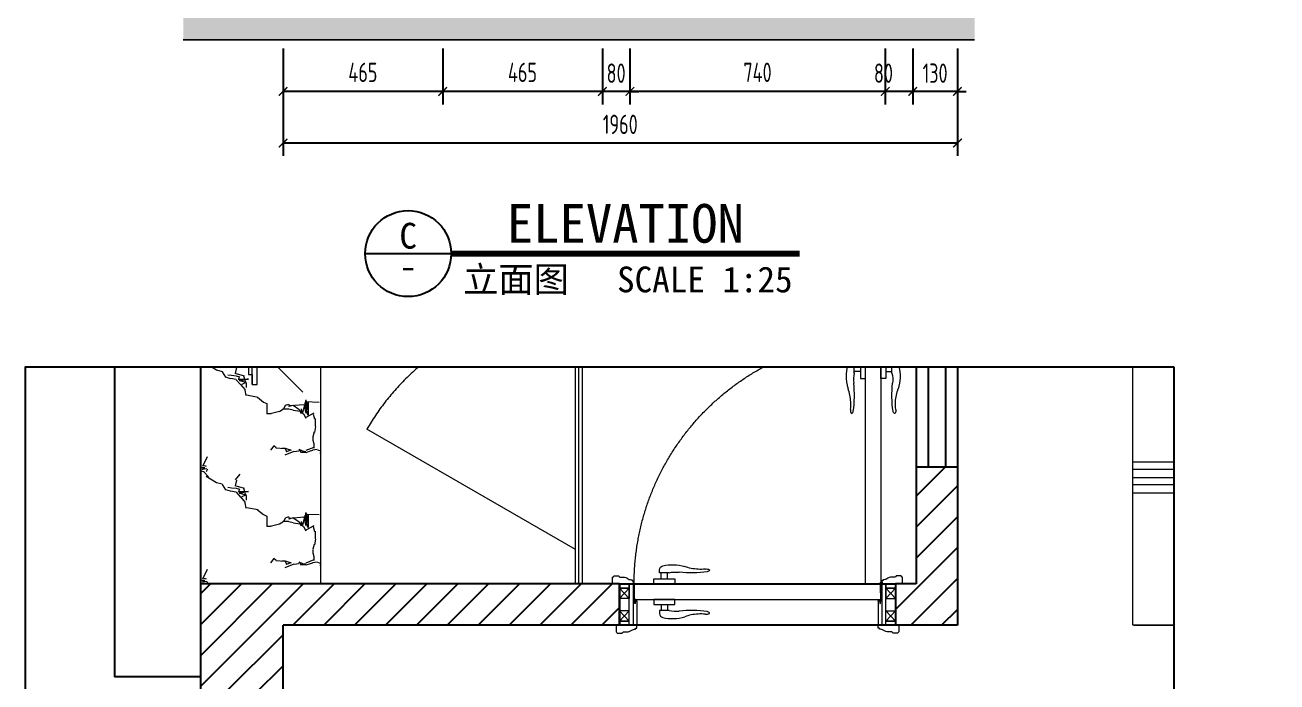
# Model space of a CAD drawing. Header units: millimetres. Extents: x 3162 to 221128, y -144913 to 11496.
# Drawn here: x 170899 to 174537, y -45411 to -43501 of the extents above; entities that cross this region are included whole.
import ezdxf
from ezdxf.enums import TextEntityAlignment as Align
from ezdxf.xclip import XClip

# ---------------------------------------------------------------- set-up
doc = ezdxf.new("R2010")
doc.units = ezdxf.units.MM
doc.header["$LTSCALE"] = 10
doc.header["$XCLIPFRAME"] = 2
for name, pattern in [('ACAD_ISO03W100', [30, 12, -18]), ('DASH', [8.89, 6.35, -2.54]), ('DOTE', [61.468, 50.8, -5.08, 0.508, -5.08]), ('HIDDEN', [9.525, 6.35, -3.175])]:
    doc.linetypes.add(name, pattern=pattern)
doc.layers.get('Defpoints').update_dxf_attribs({"color": 250})
for name, color, linetype, lineweight in [('FC-Doorsill【门槛线】', 8, 'Continuous', 0), ('FC-Hatch【平面填充】', 250, 'Continuous', 0), ('FF-Door【门】', 51, 'Continuous', 0), ('FF-FIXT【洁具】', 31, 'Continuous', 0), ('FF-MT【门套】', 20, 'Continuous', 0), ('FF-【活动成品家具】', 51, 'Continuous', 0), ('Hidden【虚线】', 136, 'DASH', 0), ('RC-dimensions', 44, 'Continuous', 0), ('Wall【立面墙】', 252, 'Continuous', 0)]:
    doc.layers.add(name, color=color, linetype=linetype, lineweight=lineweight)
doc.layers.add('WALL_NEW【新建墙体】', color=4, linetype='Continuous')
doc.layers.add('WALL【墙体】', color=7, linetype='Continuous')
doc.styles.add('尺寸标注', font='ARCHS.SHX', dxfattribs={"width": 0.8})
doc.styles.add('线上图名', font='simhei.ttf')
doc.styles.add('线下图名', font='simhei.ttf')
doc.dimstyles.new('海龙1：25', dxfattribs={"dimscale": 25, "dimtxt": 2.25, "dimasz": 1, "dimexe": 1.5, "dimexo": 1, "dimgap": 1, "dimtad": 1, "dimdec": 0, "dimrnd": 5, "dimdsep": 46, "dimtxsty": '尺寸标注', "dimblk": 'ARCHTICK', "dimblk1": 'ARCHTICK', "dimblk2": 'ARCHTICK', "dimcen": 1, "dimclrd": 44, "dimclre": 44, "dimclrt": 2, "dimadec": 0, "dimazin": 0, "dimtfac": 1, "dimtdec": 0, "dimtix": 1, "dimtmove": 2, "dimatfit": 3, "dimldrblk": 'hl_arrow2', "dimfxl": 5, "dimfxlon": 1, "dimarcsym": 0})

# ---------------------------------------------------------------- blocks, each defined once
blk = doc.blocks.new('*U173')
at = {"color": 2, "linetype": 'Continuous'}
blk.add_line((-27.26, 0), (-17.26, 0), dxfattribs=at)
blk.add_lwpolyline([(-17.26, 0, 0.7, 0.7, 0), (23.26, 0, 0.75, 0.75, 0)], format="xyseb", dxfattribs=at)
at = {"color": 150, "linetype": 'Continuous'}
blk.add_circle((-22.26, 0), 5, dxfattribs=at)
at = {"color": 2, "style": '线上图名', "flags": 8}
blk.add_attdef('EXISTING_PLAN', text='', height=4.5, dxfattribs=at).set_placement((3, 1.27), align=Align.CENTER)
at = {"color": 2, "style": '线下图名', "flags": 8}
blk.add_attdef('编号', text='', height=3, dxfattribs=at).set_placement((-22.26, 2.08), align=Align.MIDDLE)
blk.add_attdef('图号', text='', height=3, dxfattribs=at).set_placement((-22.26, -3.86), align=Align.BOTTOM_CENTER)
blk.add_attdef('图名1', text='', height=3, dxfattribs=at).set_placement((-15.86, -1.5), align=Align.TOP_LEFT)
blk.add_attdef('比例1', text='', height=3, dxfattribs=at).set_placement((22.44, -1.5), align=Align.TOP_RIGHT)
blk = doc.blocks.new('_ArchTick')
at = {"color": 2, "linetype": 'ByBlock', "const_width": 0.15}
blk.add_lwpolyline([(-0.5, -0.5), (0.5, 0.5)], dxfattribs=at)
blk = doc.blocks.new('*D514')
at = {"layer": 'Defpoints', "color": 0, "transparency": 16777216}
for p in [(173478.6, -43544.4), (173608.6, -43544.4), (173478.6, -43694.4)]:
    blk.add_point(p, dxfattribs=at)
at = {"layer": 'RC-dimensions', "color": 44, "lineweight": -2, "transparency": 16777216}
for p, q in [((173478.6, -43569.4), (173478.6, -43731.9)), ((173608.6, -43569.4), (173608.6, -43731.9)), ((173478.6, -43694.4), (173453.6, -43694.4)), ((173608.6, -43694.4), (173478.6, -43694.4)), ((173608.6, -43694.4), (173633.6, -43694.4))]:
    blk.add_line(p, q, dxfattribs=at)
at = {"layer": 'RC-dimensions', "color": 44, "lineweight": -2, "transparency": 16777216, "xscale": 25, "yscale": 25, "zscale": 25}
blk.add_blockref('_ArchTick', (173478.6, -43694.4), dxfattribs=at)
at = {"layer": 'RC-dimensions', "color": 44, "lineweight": -2, "transparency": 16777216, "xscale": 25, "yscale": 25, "zscale": 25, "rotation": 180}
blk.add_blockref('_ArchTick', (173608.6, -43694.4), dxfattribs=at)
at = {"layer": 'RC-dimensions', "color": 2, "transparency": 16777216, "insert": (173543.6, -43641.3), "char_height": 56.25, "attachment_point": 5, "style": '尺寸标注'}
blk.add_mtext('130', dxfattribs=at)
blk = doc.blocks.new('hl_arrow2')
at = {"color": 2}
blk.add_line((-0.22, 0), (-1, 0), dxfattribs=at)
blk.add_lwpolyline([(-0.22, 0), (-0.86, -0.69), (-0.65, -0.86), (0, 0), (-0.65, 0.86), (-0.86, 0.69)], close=True, dxfattribs=at)
for points in [[(-0.86, 0.69), (-0.65, 0.86), (-0.22, 0), (0, 0)], [(-0.86, -0.69), (-0.65, -0.86), (-0.22, 0), (0, 0)]]:
    blk.add_solid(points, dxfattribs=at)
blk = doc.blocks.new('*D515')
at = {"layer": 'Defpoints', "color": 0, "transparency": 16777216}
for p in [(171648.6, -43544.4), (173608.6, -43544.4), (171648.6, -43844.4)]:
    blk.add_point(p, dxfattribs=at)
at = {"layer": 'RC-dimensions', "color": 44, "lineweight": -2, "transparency": 16777216}
for p, q in [((171648.6, -43719.4), (171648.6, -43881.9)), ((173608.6, -43719.4), (173608.6, -43881.9)), ((173608.6, -43844.4), (171648.6, -43844.4))]:
    blk.add_line(p, q, dxfattribs=at)
at = {"layer": 'RC-dimensions', "color": 44, "lineweight": -2, "transparency": 16777216, "xscale": 25, "yscale": 25, "zscale": 25, "rotation": 180}
blk.add_blockref('_ArchTick', (171648.6, -43844.4), dxfattribs=at)
at = {"layer": 'RC-dimensions', "color": 44, "lineweight": -2, "transparency": 16777216, "xscale": 25, "yscale": 25, "zscale": 25}
blk.add_blockref('_ArchTick', (173608.6, -43844.4), dxfattribs=at)
at = {"layer": 'RC-dimensions', "color": 2, "transparency": 16777216, "insert": (172628.6, -43790.1), "char_height": 56.25, "attachment_point": 5, "style": '尺寸标注'}
blk.add_mtext('1960', dxfattribs=at)
blk = doc.blocks.new('1500平10100181')
at = {"ltscale": 300}
for p, q in [((-1270.6, 991.6), (-770.6, 991.6)), ((-1270.6, 491.6), (-1270.6, 991.6)), ((-770.6, 991.6), (-770.6, 491.6)), ((-749, 1000), (603.1, 1000)), ((-749, 1000), (-749, 374.1)), ((603.1, 1000), (603.1, 320.9)), ((603.1, 1000), (603.1, 345.9)), ((-770.6, 491.6), (-1270.6, 491.6)), ((-1270.6, 491.6), (-770.6, 491.6)), ((-749, 374.1), (-775.9, 311.5)), ((-775.9, 311.5), (-740.1, 257.9)), ((-749, 271.3), (-749, -1000)), ((638.5, 243.1), (606, 239.9)), ((606, 239.9), (606, -999.7)), ((-749, -1000), (603.1, -1000)), ((603.1, -1000), (-749, -1000))]:
    blk.add_line(p, q, dxfattribs=at)
at = {"color": 8}
for p, q in [((-770.6, 491.6), (-770.6, 991.6)), ((-1020.6, 966.9), (-1020.6, 516.3)), ((-749, 958.2), (603.1, 958.2)), ((-570, 910.6), (-278, 946.4)), ((-278, 946.4), (-137.7, 883.8)), ((77.1, 928.5), (369.1, 964.2)), ((369.1, 964.2), (517.3, 901.6)), ((-686.4, 883.8), (-686.4, 919.5)), ((-686.4, 919.5), (-614.8, 874.8)), ((-686.4, 919.5), (-570, 910.6)), ((-137.7, 883.8), (-75, 910.6)), ((-75, 910.6), (-119.8, 740.7)), ((-39.2, 937.4), (32.4, 892.7)), ((-39.2, 937.4), (77.1, 928.5)), ((-39.2, 901.6), (-39.2, 937.4)), ((517.3, 901.6), (580, 928.5)), ((580, 928.5), (535.2, 758.6)), ((-668.5, 669.2), (-686.4, 883.8)), ((-21.3, 687.1), (-39.2, 901.6)), ((-1254.7, 741.6), (-786.5, 741.6)), ((-119.8, 740.7), (-92.9, 544)), ((535.2, 758.6), (562.1, 561.9)), ((-704.3, 535), (-668.5, 669.2)), ((-57.5, 551.6), (-21.3, 687.1)), ((-605.8, 587.2), (-703.4, 538.5)), ((16.7, 588.7), (-72.8, 544)), ((-155.6, 552.9), (-516.3, 544)), ((-92.9, 544), (-155.6, 552.9)), ((14.5, 561.9), (-93.5, 548.4)), ((130.8, 561.9), (14.5, 561.9)), ((560.7, 572.1), (130.8, 561.9)), ((486.3, 572.7), (485.7, 570.5)), ((562.1, 561.9), (486.3, 572.7)), ((-632.7, 544), (-704.3, 535)), ((-516.3, 544), (-632.7, 544)), ((-749, 383), (606.9, 508.2)), ((606.9, 508.2), (-48.2, 365.2)), ((-740.1, 257.9), (172.2, 347.3)), ((378.1, 329.4), (615.8, 320.5)), ((603.1, 345.9), (603.1, 320.9)), ((603.1, 320.9), (616.4, 320.9)), ((616.4, 320.9), (638.5, 243.1)), ((633.7, 248.9), (-740.1, 168.4)), ((229.7, -1000), (229.7, 227.8)), ((250.5, -1000), (250.5, 228.9)), ((274.6, -1000), (274.6, 230.2)), ((295.4, -1000), (295.4, 231.3)), ((319.4, -1000), (319.4, 232.6)), ((-740.1, 168.4), (-360.8, 213.2)), ((-320.9, -1000), (-320.9, 186.7)), ((-300.1, -1000), (-300.1, 187.8)), ((-276, -1000), (-276, 189)), ((-255.2, -1000), (-255.2, 190.1)), ((-231.2, -1000), (-231.2, 191.4)), ((-749, -526.3), (603.1, -526.3)), ((-749, -547.1), (603.1, -547.1)), ((-749, -571.3), (603.1, -571.3)), ((-749, -592.1), (603.1, -592.1)), ((-749, -616), (603.1, -616))]:
    blk.add_line(p, q, dxfattribs=at)
for radius in [175, 72.2]:
    blk.add_circle((-1020.6, 741.6), radius, dxfattribs=at)
blk = doc.blocks.new('花洒平面')
at = {"color": 8}
for p, q in [((0, 207.8), (0, 345.7)), ((-23.2, 198.2), (-122.7, 297.6)), ((23.2, 198.2), (122.7, 297.6)), ((100, 150), (-100, 150)), ((11, 121.4), (-11, 121.4)), ((10, 139.4), (-10, 139.4)), ((9.5, 133.4), (-9.5, 133.4)), ((7.6, 138.4), (-7.5, 138.4)), ((6, 119.4), (-6, 119.4)), ((-8.5, 12), (8.5, 12)), ((-6.5, 32), (6.5, 32))]:
    blk.add_line(p, q, dxfattribs=at)
blk.add_lwpolyline([(11, 131.4, 0.992115), (11, 133.4), (9.5, 133.4, 0.130917), (7.6, 138.4), (9.5, 138.4, 0.413995), (10, 139.4), (71.3, 139.4), (71.3, 150), (100, 150), (100, 165), (-100, 165), (-100, 150), (-71.3, 150), (-71.3, 139.4), (-10, 139.4, 0.413995), (-9.5, 138.4), (-7.5, 138.4, 0.130917), (-9.5, 133.4), (-11, 133.4, 0.992115), (-11, 131.4, 0.003958), (-11, 131.4, 0.080962), (-11, 121.4, 1), (-11, 119.4), (-6, 119.4), (-6, 32), (-6.5, 32, 0.414214), (-8.5, 30), (-8.5, 12), (-21, 12, 0.261972), (-31, 7), (-31, 0), (31, 0), (31, 7, 0.261972), (21, 12), (8.5, 12), (8.5, 30, 0.414214), (6.5, 32), (6, 32), (6, 119.4), (11, 119.4, 1), (11, 121.4, 0.080962), (11, 131.4)], format="xyb")
blk.add_lwpolyline([(8.5, 30, -0.375464), (2.6, 29, 0.238002), (-2.6, 29, -0.375464), (-8.5, 30)], format="xyb", dxfattribs=at)
for radius in [35, 30]:
    blk.add_circle((0, 210), radius, dxfattribs=at)
blk = doc.blocks.new('DOORBLK101')
blk.add_line((-0.5, 0), (0, 0.866))
at = {"color": 8, "linetype": 'HIDDEN', "ltscale": 10}
blk.add_arc((-0.5, 0), 1, 0, 60, dxfattribs=at)
blk = doc.blocks.new('hlw_3_1200_120')
for p, q in [((-0.5, 0.05), (0.5, 0.05)), ((-0.5, -0.05), (0.5, -0.05))]:
    blk.add_line(p, q)
at = {"linetype": 'HIDDEN', "ltscale": 15}
for p, q in [((-0.5, 0.0208), (0.5, 0.0208)), ((-0.5, -0.0208), (0.5, -0.0208))]:
    blk.add_line(p, q, dxfattribs=at)
blk = doc.blocks.new('门套线03')
at = {"ltscale": 100}
blk.add_lwpolyline([(60, 0), (60, 19.7, -0.339185), (56.6, 23.1), (42, 23.1, -0.360475), (38.5, 19.7), (29.2, 19.7, 0.137802), (14.5, 14.7, -0.16589), (3.4, 11.9), (3.4, 8.7), (0, 8.7), (0, 0)], format="xyb", close=True, dxfattribs=at)
blk = doc.blocks.new('HL_Door_Hinge')
at = {"color": 0, "linetype": 'DOTE', "ltscale": 0.04}
for p, q in [((-4, 3), (4, 3)), ((0, -1), (0, 7))]:
    blk.add_line(p, q, dxfattribs=at)
at = {"color": 0, "linetype": 'DASH', "ltscale": 5}
for p, q in [((-2, -26), (-2, 0.8)), ((-0.5, -26), (-0.5, 0)), ((0.5, -26), (0.5, 0)), ((2, -26), (2, 0.8)), ((-0.5, -26), (-2, -26)), ((0.5, -26), (2, -26))]:
    blk.add_line(p, q, dxfattribs=at)
for radius in [3, 2]:
    blk.add_circle((0, 3), radius, dxfattribs=at)
blk = doc.blocks.new('HL_Door_Seal')
at = {"color": 0}
for p, q in [((5, 0), (-5, 0)), ((-1, 6), (-0.5, 6.5)), ((-1, 6), (-0.5, 6)), ((-1, 5.5), (-0.5, 6)), ((-1, 5.5), (-0.5, 5.5)), ((-1, 5), (-0.5, 5.5)), ((-1, 4.5), (-0.5, 5)), ((-1, 5), (-0.5, 5)), ((-1, 4.5), (-0.5, 4.5)), ((-1, 4), (-0.5, 4.5)), ((-1, 4), (-0.5, 4)), ((-1, 3.5), (-0.5, 4)), ((-1, 3.5), (-0.5, 3.5)), ((-1, 3), (-0.5, 3.5)), ((-1, 3), (-0.5, 3)), ((-1, 2.5), (-0.5, 3)), ((-1, 2.5), (-0.5, 2.5)), ((-1, 2), (-0.5, 2.5)), ((-1, 2), (-0.5, 2)), ((-1, 1.5), (-0.5, 2)), ((-1, 1.5), (-0.5, 1.5)), ((-1, 1), (-0.5, 1.5)), ((-1, 1), (-0.5, 1)), ((-1, 0.5), (-0.5, 1)), ((-1, 0.5), (-0.5, 0.5)), ((-1, 0), (-0.5, 0.5)), ((-0.5, 6.5), (0.5, 6.5)), ((1, 6), (0.5, 6.5)), ((1, 6), (0.5, 6)), ((1, 5.5), (0.5, 6)), ((1, 5.5), (0.5, 5.5)), ((1, 5), (0.5, 5.5)), ((1, 5), (0.5, 5)), ((1, 4.5), (0.5, 5)), ((1, 4.5), (0.5, 4.5)), ((1, 4), (0.5, 4.5)), ((1, 4), (0.5, 4)), ((1, 3.5), (0.5, 4)), ((1, 3.5), (0.5, 3.5)), ((1, 3), (0.5, 3.5)), ((1, 3), (0.5, 3)), ((1, 2.5), (0.5, 3)), ((1, 2.5), (0.5, 2.5)), ((1, 2), (0.5, 2.5)), ((1, 2), (0.5, 2)), ((1, 1.5), (0.5, 2)), ((1, 1.5), (0.5, 1.5)), ((1, 1), (0.5, 1.5)), ((1, 1), (0.5, 1)), ((1, 0.5), (0.5, 1)), ((1, 0.5), (0.5, 0.5)), ((1, 0), (0.5, 0.5))]:
    blk.add_line(p, q, dxfattribs=at)
blk.add_lwpolyline([(-3.9, -1, 0.774597), (3.9, -1)], format="xyb", close=True, dxfattribs=at)
blk.add_arc((0, 0), 5, 180, 0.0005, dxfattribs=at)
blk = doc.blocks.new('门把手02')
at = {"color": 250}
for p, q in [((-13.5, 32.2), (-13.5, 40.9)), ((-30.4, 14.6), (-15.2, 14.6)), ((-30.4, 0), (-30.4, 14.6)), ((30.4, 0), (-30.4, 0)), ((-15.2, 14.6), (19.6, 14.6)), ((-15.2, 14.6), (19.6, 14.6)), ((12.9, 32.2), (-13.5, 32.2)), ((-9.4, 14.6), (-9.4, 32.2)), ((9.4, 14.6), (9.4, 32.2)), ((19.6, 14.6), (30.4, 14.6)), ((30.4, 14.6), (30.4, 0))]:
    blk.add_line(p, q, dxfattribs=at)
at = {"color": 250, "extrusion": (0, 0, -1)}
for centre, major_axis, start_param, end_param in [((-1.3, 40.9), (-8.59, 8.59), 5.497787, 6.813202), ((23.4, -64.1), (-0.1, 120), -0.233047, 0.306451), ((107.8, 189.2), (1.8, 147), 3.194781, 3.464277), ((105.2, 172), (-91.7, 91.7), 3.813778, 3.981187), ((122.5, 24), (-13.7, 13.7), 0.647464, 1.248663), ((124, 43.6), (5.92, 5.92), 1.238085, 2.228964), ((130.6, 40.4), (-0.729, 0.729), 1.325662, 2.819982), ((12.9, 37.2), (3.58, 3.58), 2.124304, 2.356194), ((33.8, -51.4), (0, 86), -0.231441, 0.114669), ((79.3, 368.4), (-0.1, 336.3), 3.005111, 3.247916)]:
    blk.add_ellipse(centre, major_axis=major_axis, ratio=1, start_param=start_param, end_param=end_param, dxfattribs=at)
blk = doc.blocks.new('hld_1_722.134_120_门把手02_门套线03_45_0_0_3_40_0_1_1')
at = {"layer": 'FC-Doorsill【门槛线】'}
for p, q in [((-0.5, 0.0748), (0.5, 0.0748)), ((-0.5, -0.0748), (0.5, -0.0748))]:
    blk.add_line(p, q, dxfattribs=at)
at = {"layer": 'FF-Door【门】'}
blk.add_lwpolyline([(-0.447, 0.0748), (-0.3909, 0.0748), (-0.3909, 0.9688), (-0.447, 0.9688)], close=True, dxfattribs=at)
at = {"layer": 'FF-Door【门】', "color": 250, "linetype": 'ACAD_ISO03W100', "ltscale": 0.104167}
blk.add_lwpolyline([(-0.447, 0.0748), (0.447, 0.0748), (0.447, 0.0187), (-0.447, 0.0187)], close=True, dxfattribs=at)
at = {"layer": 'FF-Door【门】', "color": 8, "linetype": 'HIDDEN', "ltscale": 60}
blk.add_arc((-0.447, 0.0748), 0.894, 0, 90, dxfattribs=at)
at = {"layer": 'FF-MT【门套】', "color": 250}
for p, q in [((-0.4651, 0.0598), (-0.5, 0.0224)), ((-0.4651, 0.0224), (-0.5, 0.0598)), ((0.4651, 0.0598), (0.5, 0.0224)), ((0.4651, 0.0224), (0.5, 0.0598)), ((-0.5, -0.0224), (-0.4651, -0.0598)), ((-0.5, -0.0598), (-0.4651, -0.0224)), ((0.5, -0.0224), (0.4651, -0.0598)), ((0.5, -0.0598), (0.4651, -0.0224))]:
    blk.add_line(p, q, dxfattribs=at)
for points in [[(-0.5, 0.0748), (-0.4651, 0.0748), (-0.4651, 0.0598), (-0.5, 0.0598)], [(-0.4651, 0.0598), (-0.4651, 0.0224), (-0.5, 0.0224), (-0.5, 0.0598)], [(-0.4651, 0.0748), (-0.4501, 0.0748), (-0.4501, -0.0748), (-0.4651, -0.0748)], [(0.4651, 0.0748), (0.4501, 0.0748), (0.4501, -0.0748), (0.4651, -0.0748)], [(0.5, 0.0748), (0.4651, 0.0748), (0.4651, 0.0598), (0.5, 0.0598)], [(0.4651, 0.0598), (0.4651, 0.0224), (0.5, 0.0224), (0.5, 0.0598)], [(-0.5, -0.0224), (-0.5, -0.0598), (-0.4651, -0.0598), (-0.4651, -0.0224)], [(0.5, -0.0224), (0.5, -0.0598), (0.4651, -0.0598), (0.4651, -0.0224)], [(-0.5, -0.0748), (-0.4651, -0.0748), (-0.4651, -0.0598), (-0.5, -0.0598)], [(0.5, -0.0748), (0.4651, -0.0748), (0.4651, -0.0598), (0.5, -0.0598)]]:
    blk.add_lwpolyline(points, close=True, dxfattribs=at)
at = {"layer": 'FF-MT【门套】'}
for points in [[(-0.5, 0.0748), (-0.4501, 0.0748), (-0.4501, 0.0125), (-0.4377, 0.0125), (-0.4377, -0.0748), (-0.5, -0.0748)], [(0.5, 0.0748), (0.4501, 0.0748), (0.4501, 0.0125), (0.4377, 0.0125), (0.4377, -0.0748), (0.5, -0.0748)]]:
    blk.add_lwpolyline(points, close=True, dxfattribs=at)
at = {"layer": 'FF-Door【门】', "color": 250, "yscale": 0.001246673720702, "zscale": 0.001246673720702}
for name, p, xscale, rotation in [('门把手02', (-0.447, 0.8566), -0.001246673720702, 90.00000000000593), ('门把手02', (-0.3909, 0.8566), 0.001246673720702, 270.0000000000178), ('HL_Door_Seal', (-0.4439, 0.0125), 0.001246673720702, 180.0000000000119), ('HL_Door_Seal', (0.4439, 0.0125), -0.001246673720702, 180)]:
    blk.add_blockref(name, p, dxfattribs=dict(at, xscale=xscale, rotation=rotation))
at = {"layer": 'FF-Door【门】', "color": 250, "zscale": 0.001246673720702}
for name, p, xscale, yscale in [('门把手02', (0.3379, 0.0748), -0.001246673720702, 0.001246673720702), ('HL_Door_Hinge', (-0.4486, 0.0748), 0.001246673720702, 0.001246673720702), ('门把手02', (0.3379, 0.0187), -0.001246673720702, -0.001246673720702)]:
    blk.add_blockref(name, p, dxfattribs=dict(at, xscale=xscale, yscale=yscale))
at = {"layer": 'FF-MT【门套】', "zscale": 0.001246673720702}
for p, xscale, yscale in [((-0.4501, 0.0748), -0.001246673720702, 0.001246673720702), ((0.4501, 0.0748), 0.001246673720702, 0.001246673720702), ((-0.4377, -0.0748), -0.001246673720702, -0.001246673720702), ((0.4377, -0.0748), 0.001246673720702, -0.001246673720702)]:
    blk.add_blockref('门套线03', p, dxfattribs=dict(at, xscale=xscale, yscale=yscale))
blk = doc.blocks.new('海龙_05140578')
at = {"layer": 'FF-FIXT【洁具】'}
h = blk.add_hatch(dxfattribs=at)
h.set_pattern_fill('AA大理石深SC800', color=8, scale=700, style=0, pattern_type=2)
h.set_pattern_definition([(177.769103, (2572982.35, -1703151.014), (-700.00002183, -2.69e-05), [40.03034, -8366.3405]), (28.1136392, (2572962.35, -1703113.616), (700.0000028, 327.23196765), [26.45461, -5529.00824]), (76.6298055, (2572962.35, -1703060.636), (-1.05e-05, 327.2319275), [14.41496, -3012.71901]), (106.992819, (2572965.68, -1703037.26), (6.7e-06, 327.2319222), [11.40566, -2383.78875]), (21.8355897, (2572962.35, -1703013.89), (699.99999517, 327.2319006), [25.13679, -5253.58526]), (17.3096175, (2572965.68, -1703007.66), (700.0000145, 327.231969), [10.47438, -2189.14444]), (162.690382, (2572942.35, -1703149.46), (-700.0000325, 327.231908), [20.94876, -2178.67006]), (125.490837, (2572922.35, -1703143.22), (-4.3e-05, 327.231901), [17.22434, -1188.48149]), (162.690382, (2572912.35, -1703129.2), (-700.0000325, 327.231908), [10.47438, -2189.14444]), (136.925518, (2572902.35, -1703126.08), (-2e-05, 327.23191), [22.8165, -935.47517]), (3.3442344, (2572859.018, -1703112.058), (700.000013, 4.667e-05), [26.71214, -5582.84048]), (10.5914065, (2572842.35, -1703115.174), (1400.000031, 327.2319727), [16.95554, -3543.70772]), (0, (2572832.35, -1703115.17), (700, 327.23194), [10, -689.99994]), (103.370194, (2572962.35, -1703113.616), (-5.48e-05, 327.2319113), [14.41489, -3012.71901]), (90, (2572959, -1703099.6), (700, -4e-14), [10.90773, -316.32419]), (90, (2572959, -1703088.7), (700, -4e-14), [10.90773, -316.32419]), (78.995121, (2572959.02, -1703077.776), (-2.72e-05, 327.2319559), [17.46185, -3649.52189]), (90, (2572962.35, -1703026.35), (700, -4e-14), [12.46598, -314.76592]), (6.6658365, (2572952.35, -1703009.21), (699.9999705, 1.27e-05), [13.42411, -2805.63262]), (160.679045, (2572952.35, -1703009.21), (-699.9999937, 327.231933), [14.12908, -2952.97835]), (47.485996, (2572669.02, -1703214.9), (700.0000005, 654.4639248), [14.79793, -3092.76646]), (6.1571803, (2572679.018, -1703203.995), (2800.00001973, 327.23192843), [43.58473, -9109.2134]), (31.9352432, (2572722.35, -1703199.32), (699.9999716, 327.2319319), [11.78345, -2462.74511]), (19.3209546, (2572732.35, -1703193.09), (699.999996, 327.2319281), [14.12908, -2952.97835]), (8.8568723, (2572745.68, -1703188.41), (699.9999635, 5.46e-05), [20.24134, -2105.10111]), (30.29957, (2572765.684, -1703185.295), (700.0000166, 327.2319738), [15.44284, -3227.55244]), (61.8626245, (2572779.02, -1703177.5), (-3.7e-05, 327.231936), [14.13664, -1470.21231]), (52.9473395, (2572785.684, -1703165.038), (700.00000455, 981.6958246), [33.192334, -6937.19747]), (51.263996, (2572805.684, -1703138.55), (699.999997, 981.6958529), [15.98128, -3340.08304]), (25.054876, (2572815.68, -1703126.08), (700, -3e-06), [36.79571, -735.91427]), (47.485996, (2572849.02, -1703110.5), (700.0000005, 654.4639248), [14.79793, -3092.76646]), (31.9352432, (2572859.02, -1703099.59), (699.9999716, 327.2319319), [11.78345, -2462.74511]), (56.6470201, (2572869.018, -1703093.36), (700.0000012, 981.6958188), [24.25143, -5068.55181]), (90, (2572882.35, -1703073.1), (700, -4e-14), [15.582476, -311.64945]), (47.485996, (2572882.35, -1703057.52), (700.0000005, 654.4639248), [29.59586, -3077.96853]), (47.485996, (2572902.35, -1703035.704), (700.0000005, 654.4639248), [14.79793, -3092.76646]), (19.3209546, (2572912.35, -1703024.796), (699.999996, 327.2319281), [14.12908, -2952.97835]), (56.2378233, (2572925.684, -1703020.12), (699.99996254, 981.69585345), [29.98968, -6267.84088]), (25.054876, (2572745.68, -1703194.64), (700, -3e-06), [14.71827, -757.99171]), (80.6556929, (2572742.35, -1703214.9), (2.62e-05, 327.2319152), [20.52967, -4290.69354]), (160.679045, (2572755.684, -1703219.58), (-699.9999937, 327.231933), [14.12908, -2952.97835]), (148.064756, (2572765.68, -1703225.81), (-699.999967, 327.2319416), [11.78345, -2462.74511]), (115.424913, (2572772.35, -1703239.834), (-700.000029, 1636.1597197), [15.52817, -3245.38277]), (103.370194, (2572775.684, -1703253.86), (-5.48e-05, 327.2319113), [14.41489, -3012.71901]), (144.961427, (2572782.35, -1703258.53), (-700.0000265, 654.4638884), [8.14233, -1701.74844]), (173.334163, (2572795.684, -1703260.09), (-699.9999705, 1.88e-05), [13.42411, -2805.63262]), (158.418473, (2572839.018, -1703277.232), (-4199.99999472, 1636.15974199), [46.60026, -9739.4493]), (78.995121, (2572752.35, -1703275.674), (-2.72e-05, 327.2319559), [17.46185, -3649.52189]), (4.4550498, (2572755.684, -1703258.533), (700.0000104, 4.37e-05), [20.0606, -4192.66778]), (154.945124, (2572775.68, -1703256.97), (-700, -9e-07), [7.35917, -765.35081]), (132.514004, (2572769.02, -1703253.86), (-699.9999993, 654.463926), [14.79793, -3092.76646]), (90, (2572759, -1703242.95), (700, -4e-14), [9.34949, -317.88246]), (142.076999, (2572759.02, -1703233.6), (-700.0000235, 654.463844), [12.67686, -2649.46857]), (125.490837, (2572749.02, -1703225.81), (-4.3e-05, 327.231901), [11.48294, -1194.22296]), (99.344307, (2572742.35, -1703216.46), (-2.57e-05, 327.2319152), [20.5296, -4290.69354]), (90, (2572739, -1703214.9), (700, -4e-14), [18.69897, -308.53291]), (136.925518, (2572739.02, -1703214.9), (-2e-05, 327.23191), [18.2532, -940.03847]), (70.3775316, (2572722.35, -1703211.79), (1.97e-05, 327.231914), [9.92593, -2074.51804]), (175.54495, (2572722.35, -1703211.786), (-700.0000158, -2.36e-05), [40.1212, -4172.60718]), (148.064756, (2573319.02, -1703288.14), (-699.999967, 327.2319416), [23.56697, -2450.96166]), (35.0385725, (2573279.02, -1703283.47), (700.000032, 654.463882), [8.14233, -1701.74844]), (6.6658365, (2573295.684, -1703283.465), (699.9999705, 1.27e-05), [13.42411, -2805.63262]), (162.690382, (2573285.68, -1703291.26), (-700.0000325, 327.231908), [10.47438, -2189.14444]), (64.5750864, (2573272.35, -1703319.305), (699.9999829, 1636.1597424), [31.05627, -3229.8546]), (0, (2573279.02, -1703283.47), (700, 327.23194), [16.666664, -683.33328]), (118.137375, (2573322.35, -1703294.37), (-2.2e-05, 327.231903), [7.06832, -1477.28063]), (157.435521, (2573352.35, -1703306.84), (-699.9999875, 327.23189523), [32.48693, -6789.76837]), (136.925518, (2573359.02, -1703313.07), (-2e-05, 327.23191), [9.1266, -949.16507]), (154.945124, (2573369.02, -1703317.75), (-700, -9e-07), [11.03872, -761.67126]), (49.4476465, (2573302.35, -1703289.7), (700.0000126, 981.6957893), [10.25416, -2143.11958]), (51.263996, (2573079.02, -1703021.68), (699.999997, 981.6958529), [15.98128, -3340.08304]), (136.925518, (2573079.02, -1703021.68), (-2e-05, 327.23191), [9.1266, -949.16507]), (176.655765, (2573072.35, -1703015.447), (-700.00001707, -1.59e-05), [26.71214, -5582.84048]), (106.992819, (2573045.68, -1703013.89), (6.7e-06, 327.2319222), [11.40566, -2383.78875]), (19.3209546, (2573029.02, -1703007.655), (699.999996, 327.2319281), [14.12908, -2952.97835]), (159.49524, (2573045.684, -1703013.89), (-700.0000066, 327.2319549), [17.79407, -3718.95475]), (180, (2573055.7, -1703013.9), (-700, 327.23194), [10, -689.99994]), (22.2465213, (2573019.018, -1703002.98), (700.0000198, 327.23192524), [28.8113, -6021.55701]), (6.6658365, (2573005.684, -1703004.54), (699.9999705, 1.27e-05), [13.42411, -2805.63262]), (52.1215557, (2573175.684, -1703266.324), (700.0000225, 981.6958277), [21.71596, -4538.63158]), (78.995121, (2573189.02, -1703249.184), (-2.72e-05, 327.2319559), [17.46185, -3649.52189]), (162.690382, (2573192.35, -1703232.04), (-700.0000325, 327.231908), [10.47438, -2189.14444]), (164.332014, (2573182.35, -1703228.926), (-1399.9999669, 327.2319563), [17.30988, -3617.75911]), (104.970339, (2573165.684, -1703224.25), (-3.98e-05, 327.2319457), [12.90394, -2696.92402]), (109.622468, (2573162.35, -1703211.79), (-1.74e-05, 327.231914), [9.92593, -2074.51804]), (90, (2573159, -1703202.44), (700, -4e-14), [12.46598, -314.76592]), (25.054876, (2573159.02, -1703205.55), (700, -3e-06), [14.71827, -757.99171]), (166.844039, (2573179.02, -1703210.23), (-699.999993, 327.2319035), [20.53905, -1417.1955]), (0, (2573169.02, -1703210.23), (700, 327.23194), [10, -689.99994]), (15.667986, (2573152.35, -1703214.9), (1399.9999669, 327.2319563), [17.30988, -3617.75911]), (180, (2573169.02, -1703214.9), (-700, 327.23194), [16.666664, -683.33328]), (180, (2573182.35, -1703214.9), (-700, 327.23194), [13.333334, -686.66661]), (61.8626245, (2573179.02, -1703221.14), (-3.7e-05, 327.231936), [7.06832, -1477.28063]), (162.690382, (2573189.02, -1703224.25), (-700.0000325, 327.231908), [10.47438, -2189.14444]), (173.334163, (2573202.35, -1703225.81), (-699.9999705, 1.88e-05), [13.42411, -2805.63262]), (171.143127, (2573212.35, -1703227.37), (-699.9999743, -6e-06), [10.12067, -2115.22178]), (13.15596, (2573022.35, -1703138.55), (699.999983, 327.2319595), [13.6927, -1424.04185]), (146.796701, (2573022.35, -1703138.55), (-1400.0000003, 981.6958516), [19.91878, -4163.01753]), (118.137375, (2573005.68, -1703127.64), (-2.2e-05, 327.231903), [14.13664, -1470.21231]), (90, (2572999, -1703127.64), (700, -4e-14), [12.46598, -314.76592]), (113.162745, (2572999.02, -1703127.64), (-3.44e-05, 327.2319177), [8.47434, -1771.13755]), (75.873987, (2572989.018, -1703146.34), (699.99999423, 2945.08749146), [27.31624, -5709.08807]), (90, (2572989, -1703146.34), (700, -4e-14), [18.69897, -308.53291]), (106.992819, (2572989.02, -1703127.64), (6.7e-06, 327.2319222), [11.40566, -2383.78875]), (90, (2572985.7, -1703154.1), (700, -4e-14), [37.397934, -289.83395]), (95.3136086, (2572985.684, -1703154.13), (-1.335e-05, 327.2319124), [35.99435, -7522.8223]), (83.5762835, (2572979.018, -1703147.898), (3.255e-05, 327.23196893), [29.79375, -6226.89452]), (90, (2572979, -1703147.9), (700, -4e-14), [9.34949, -317.88246]), (76.6298055, (2572979.02, -1703138.55), (-1.05e-05, 327.2319275), [14.41496, -3012.71901]), (103.370194, (2572982.35, -1703124.524), (-5.48e-05, 327.2319113), [14.41489, -3012.71901]), (90, (2572979, -1703137), (700, -4e-14), [26.490205, -300.7417]), (133.553349, (2573282.35, -1703272.56), (-700.0000129, 654.4639115), [19.35087, -4044.33463]), (169.408593, (2573299.02, -1703275.674), (-1400.000041, 327.2319161), [16.95554, -3543.70772]), (6.6658365, (2573272.35, -1703280.35), (699.9999705, 1.27e-05), [13.42411, -2805.63262]), (66.837255, (2573272.35, -1703280.35), (-2.94e-05, 327.231945), [8.47434, -1771.13755]), (148.064756, (2573275.68, -1703260.09), (-699.999967, 327.2319416), [35.35042, -2439.17821]), (164.332014, (2573245.684, -1703241.39), (-1399.9999669, 327.2319563), [17.30988, -3617.75911]), (122.690182, (2573229.02, -1703236.72), (-699.9999866, 981.6958593), [18.51521, -3869.68155]), (160.679045, (2573219.02, -1703221.135), (-699.9999937, 327.231933), [14.12908, -2952.97835]), (169.408593, (2573205.684, -1703216.46), (-1400.000041, 327.2319161), [16.95554, -3543.70772]), (133.553349, (2573189.02, -1703213.344), (-700.0000129, 654.4639115), [19.35087, -4044.33463]), (130.552353, (2573175.68, -1703199.32), (-700.000004, 981.6957954), [20.50832, -2132.86542]), (102.074477, (2573162.35, -1703183.74), (-2.5e-05, 327.2319044), [15.93501, -3330.41737]), (169.408593, (2573159.02, -1703168.155), (-1400.000041, 327.2319161), [33.91108, -3526.75218]), (139.920946, (2573125.684, -1703161.92), (-700.0000024, 654.46388085), [21.78204, -4552.44356]), (154.945124, (2573109.02, -1703147.9), (-700, -9e-07), [11.03872, -761.67126]), (90, (2573099, -1703143.2), (700, -4e-14), [29.606696, -297.62523]), (0, (2573085.7, -1703113.6), (700, 327.23194), [13.333334, -686.66661]), (14.9560981, (2573062.35, -1703119.85), (1399.9999853, 327.2319453), [24.15147, -5047.66192]), (31.9352432, (2573052.35, -1703126.08), (699.9999716, 327.2319319), [11.78345, -2462.74511]), (61.8626245, (2573045.68, -1703138.55), (-3.7e-05, 327.231936), [14.13664, -1470.21231]), (17.3096175, (2573035.68, -1703141.66), (700.0000145, 327.231969), [10.47438, -2189.14444]), (118.137375, (2573035.68, -1703141.66), (-2.2e-05, 327.231903), [7.06832, -1477.28063]), (4.4550498, (2572992.35, -1703138.55), (700.0000104, 4.37e-05), [40.1212, -4172.60718]), (51.263996, (2572982.35, -1703151.014), (699.999997, 981.6958529), [15.98128, -3340.08304]), (0, (2573035.7, -1703127.64), (700, 327.23194), [16.666664, -683.33328]), (166.844039, (2573035.68, -1703127.64), (-699.999993, 327.2319035), [13.6927, -1424.04185]), (171.143127, (2573022.35, -1703124.52), (-699.9999743, -6e-06), [20.24134, -2105.10111]), (142.076999, (2573002.35, -1703121.41), (-700.0000235, 654.463844), [12.67686, -2649.46857]), (118.137375, (2572992.35, -1703113.62), (-2.2e-05, 327.231903), [14.13664, -1470.21231]), (90, (2572965.7, -1703046.6), (700, -4e-14), [9.34949, -317.88246]), (171.143127, (2572995.68, -1703006.1), (-699.9999743, -6e-06), [10.12067, -2115.22178]), (154.945124, (2573005.68, -1703010.77), (-700, -9e-07), [11.03872, -761.67126]), (125.490837, (2573005.68, -1703010.77), (-4.3e-05, 327.231901), [11.48294, -1194.22296]), (0, (2572985.7, -1703001.42), (700, 327.23194), [13.333334, -686.66661]), (17.3096175, (2572975.68, -1703004.54), (700.0000145, 327.231969), [10.47438, -2189.14444])])
h.paths.add_polyline_path([(3375, 5), (3025, 5), (3025, -1275), (3375, -1275)])
h.paths.add_polyline_path([(3345, -683.5), (3351.2, -680.8, -0.264865), (3346.2, -678, -0.35076)], flags=16)
h.paths.add_polyline_path([(3135, -675, 1), (3195, -675, 1)], flags=0)
h.paths.add_polyline_path([(3200, -675, -1), (3130, -675, -1)], flags=16)
at = {"layer": 'WALL_NEW【新建墙体】'}
h = blk.add_hatch(dxfattribs=at)
h.set_pattern_fill('ANSI31', color=8, scale=20, style=0)
h.set_pattern_definition([(45, (-3175, 1275), (-44.9013, 44.9013), [])])
h.paths.add_polyline_path([(-3095, 1875), (-3175, 1875), (-3175, 1275), (-3095, 1275)])
h.paths.add_polyline_path([(-3095, -1275), (-3175, -1275), (-3175, -1875), (-3095, -1875)])
h.paths.add_polyline_path([(1355, 125), (1175, 125), (1175, -335), (1295, -335), (1295, 5), (1355, 5)])
h.paths.add_polyline_path([(1295, 1875), (1175, 1875), (1175, 1275), (1295, 1275)])
h.paths.add_polyline_path([(1295, -1575), (1175, -1575), (1175, -1875), (1295, -1875)])
h.paths.add_polyline_path([(3375, 325), (3135, 325), (3135, 125), (2157.1, 125), (2157.1, 5), (3375, 5)])
h.paths.add_polyline_path([(2320, 1875), (2200, 1875), (2200, 1275), (2320, 1275)])
at = {"layer": 'FF-FIXT【洁具】'}
for p, q in [((2265, 5), (2265, -1875)), ((2285, 5), (2285, -1875))]:
    blk.add_line(p, q, dxfattribs=at)
at = {"layer": 'FF-FIXT【洁具】', "color": 9}
blk.add_line((2275, 5), (2275, -1875), dxfattribs=at)
at = {"layer": 'FF-FIXT【洁具】'}
blk.add_lwpolyline([(3025, -1275), (3375, -1275), (3375, 5), (3025, 5)], close=True, dxfattribs=at)
at = {"layer": 'WALL_NEW【新建墙体】'}
for p, q in [((3375, 5), (3375, 1875)), ((1175, -335), (1175, 125)), ((1175, 125), (1355, 125)), ((1355, 5), (1355, 125)), ((2157.1, 125), (3135, 125)), ((2157.1, 5), (2157.1, 125)), ((1295, -335), (1295, 5)), ((1295, 5), (1355, 5)), ((2157.1, 5), (3375, 5)), ((1295, -335), (1175, -335))]:
    blk.add_line(p, q, dxfattribs=at)
blk.add_lwpolyline([(3375, 325), (3135, 325), (3135, 125)], dxfattribs=at)
blk.add_lwpolyline([(1355, 125), (2157.1, 125), (2157.1, 5), (1355, 5)], close=True, dxfattribs=at)
at = {"layer": 'WALL【墙体】'}
for p, q in [((3375, -1875), (3375, 275)), ((3375, 275), (3625, 275)), ((3625, -2125), (3625, 275))]:
    blk.add_line(p, q, dxfattribs=at)
at = {"xscale": -802.1344987015872, "yscale": 802.1344987015872, "zscale": 802.1344987015872, "rotation": 180.0000000000117}
blk.add_blockref('hld_1_722.134_120_门把手02_门套线03_45_0_0_3_40_0_1_1', (1756.1, 65), dxfattribs=at)
at = {"layer": 'FF-FIXT【洁具】', "xscale": 700, "yscale": 700, "zscale": 700, "rotation": 269.9999999999997}
blk.add_blockref('DOORBLK101', (2285, -445), dxfattribs=at)
at = {"layer": 'FF-FIXT【洁具】', "rotation": 90}
blk.add_blockref('花洒平面', (3375, -675), dxfattribs=at)
at = {"layer": 'FF-【活动成品家具】', "xscale": -1, "rotation": 180}
blk.add_blockref('1500平10100181', (60.6, -875), dxfattribs=at)
at = {"layer": 'WALL_NEW【新建墙体】', "xscale": 1200, "yscale": 1200, "zscale": 1200, "rotation": 89.99999999999984}
blk.add_blockref('hlw_3_1200_120', (1235, -935), dxfattribs=at)
blk = doc.blocks.new('*D605')
at = {"layer": 'Defpoints', "color": 0, "transparency": 16777216}
for p in [(172112.5, -43544.4), (172576.5, -43544.4), (172112.5, -43694.4)]:
    blk.add_point(p, dxfattribs=at)
at = {"layer": 'RC-dimensions', "color": 44, "lineweight": -2, "transparency": 16777216}
for p, q in [((172112.5, -43569.4), (172112.5, -43731.9)), ((172576.5, -43569.4), (172576.5, -43731.9)), ((172576.5, -43694.4), (172112.5, -43694.4))]:
    blk.add_line(p, q, dxfattribs=at)
at = {"layer": 'RC-dimensions', "color": 44, "lineweight": -2, "transparency": 16777216, "xscale": 25, "yscale": 25, "zscale": 25, "rotation": 180}
blk.add_blockref('_ArchTick', (172112.5, -43694.4), dxfattribs=at)
at = {"layer": 'RC-dimensions', "color": 44, "lineweight": -2, "transparency": 16777216, "xscale": 25, "yscale": 25, "zscale": 25}
blk.add_blockref('_ArchTick', (172576.5, -43694.4), dxfattribs=at)
at = {"layer": 'RC-dimensions', "color": 2, "transparency": 16777216, "insert": (172344.5, -43638.9), "char_height": 56.25, "attachment_point": 5, "style": '尺寸标注'}
blk.add_mtext('465', dxfattribs=at)
blk = doc.blocks.new('*D606')
at = {"layer": 'Defpoints', "color": 0, "transparency": 16777216}
for p in [(172576.5, -43544.4), (172656.5, -43544.4), (172576.5, -43694.4)]:
    blk.add_point(p, dxfattribs=at)
at = {"layer": 'RC-dimensions', "color": 44, "lineweight": -2, "transparency": 16777216}
for p, q in [((172576.5, -43569.4), (172576.5, -43731.9)), ((172656.5, -43569.4), (172656.5, -43731.9)), ((172576.5, -43694.4), (172551.5, -43694.4)), ((172656.5, -43694.4), (172576.5, -43694.4)), ((172656.5, -43694.4), (172681.5, -43694.4))]:
    blk.add_line(p, q, dxfattribs=at)
at = {"layer": 'RC-dimensions', "color": 44, "lineweight": -2, "transparency": 16777216, "xscale": 25, "yscale": 25, "zscale": 25}
blk.add_blockref('_ArchTick', (172576.5, -43694.4), dxfattribs=at)
at = {"layer": 'RC-dimensions', "color": 44, "lineweight": -2, "transparency": 16777216, "xscale": 25, "yscale": 25, "zscale": 25, "rotation": 180}
blk.add_blockref('_ArchTick', (172656.5, -43694.4), dxfattribs=at)
at = {"layer": 'RC-dimensions', "color": 2, "transparency": 16777216, "insert": (172616.5, -43641.3), "char_height": 56.25, "attachment_point": 5, "style": '尺寸标注'}
blk.add_mtext('80', dxfattribs=at)
blk = doc.blocks.new('*D607')
at = {"layer": 'Defpoints', "color": 0, "transparency": 16777216}
for p in [(172656.5, -43544.4), (173398.6, -43544.4), (172656.5, -43694.4)]:
    blk.add_point(p, dxfattribs=at)
at = {"layer": 'RC-dimensions', "color": 44, "lineweight": -2, "transparency": 16777216}
for p, q in [((172656.5, -43569.4), (172656.5, -43731.9)), ((173398.6, -43569.4), (173398.6, -43731.9)), ((173398.6, -43694.4), (172656.5, -43694.4))]:
    blk.add_line(p, q, dxfattribs=at)
at = {"layer": 'RC-dimensions', "color": 44, "lineweight": -2, "transparency": 16777216, "xscale": 25, "yscale": 25, "zscale": 25, "rotation": 180}
blk.add_blockref('_ArchTick', (172656.5, -43694.4), dxfattribs=at)
at = {"layer": 'RC-dimensions', "color": 44, "lineweight": -2, "transparency": 16777216, "xscale": 25, "yscale": 25, "zscale": 25}
blk.add_blockref('_ArchTick', (173398.6, -43694.4), dxfattribs=at)
at = {"layer": 'RC-dimensions', "color": 2, "transparency": 16777216, "insert": (173027.5, -43638.9), "char_height": 56.25, "attachment_point": 5, "style": '尺寸标注'}
blk.add_mtext('740', dxfattribs=at)
blk = doc.blocks.new('*D608')
at = {"layer": 'Defpoints', "color": 0, "transparency": 16777216}
for p in [(173398.6, -43544.4), (173478.6, -43544.4), (173398.6, -43694.4)]:
    blk.add_point(p, dxfattribs=at)
at = {"layer": 'RC-dimensions', "color": 44, "lineweight": -2, "transparency": 16777216}
for p, q in [((173398.6, -43569.4), (173398.6, -43731.9)), ((173478.6, -43569.4), (173478.6, -43731.9)), ((173478.6, -43694.4), (173398.6, -43694.4))]:
    blk.add_line(p, q, dxfattribs=at)
at = {"layer": 'RC-dimensions', "color": 44, "lineweight": -2, "transparency": 16777216, "xscale": 25, "yscale": 25, "zscale": 25, "rotation": 180}
blk.add_blockref('_ArchTick', (173398.6, -43694.4), dxfattribs=at)
at = {"layer": 'RC-dimensions', "color": 44, "lineweight": -2, "transparency": 16777216, "xscale": 25, "yscale": 25, "zscale": 25}
blk.add_blockref('_ArchTick', (173478.6, -43694.4), dxfattribs=at)
at = {"layer": 'RC-dimensions', "color": 2, "transparency": 16777216, "insert": (173393.6, -43641.3), "char_height": 56.25, "attachment_point": 5, "style": '尺寸标注'}
blk.add_mtext('80', dxfattribs=at)
blk = doc.blocks.new('*D741')
at = {"layer": 'Defpoints', "color": 0, "transparency": 16777216}
for p in [(171648.6, -43544.4), (172112.5, -43544.4), (171648.6, -43694.4)]:
    blk.add_point(p, dxfattribs=at)
at = {"layer": 'RC-dimensions', "color": 44, "lineweight": -2, "transparency": 16777216}
for p, q in [((171648.6, -43569.4), (171648.6, -43731.9)), ((172112.5, -43569.4), (172112.5, -43731.9)), ((172112.5, -43694.4), (171648.6, -43694.4))]:
    blk.add_line(p, q, dxfattribs=at)
at = {"layer": 'RC-dimensions', "color": 44, "lineweight": -2, "transparency": 16777216, "xscale": 25, "yscale": 25, "zscale": 25, "rotation": 180}
blk.add_blockref('_ArchTick', (171648.6, -43694.4), dxfattribs=at)
at = {"layer": 'RC-dimensions', "color": 44, "lineweight": -2, "transparency": 16777216, "xscale": 25, "yscale": 25, "zscale": 25}
blk.add_blockref('_ArchTick', (172112.5, -43694.4), dxfattribs=at)
at = {"layer": 'RC-dimensions', "color": 2, "transparency": 16777216, "insert": (171880.6, -43638.9), "char_height": 56.25, "attachment_point": 5, "style": '尺寸标注'}
blk.add_mtext('465', dxfattribs=at)

msp = doc.modelspace()

# ---------------------------------------------------------------- hatches: boundary and pattern name
at = {"layer": 'FC-Hatch【平面填充】'}
h = msp.add_hatch(dxfattribs=at)
h.set_pattern_fill('钢筋混凝土', color=256, scale=50, angle=180, style=0, pattern_type=2)
h.set_pattern_definition([(225, (110819.52, -399.786), (35.35534, -35.35534), []), (230, (110819.52, -399.786), (-71.72602, 6.27522), [7.5, -82.5]), (175, (110819.52, -399.786), (13.87511, -75.21923), [6, -66]), (280.4514, (110813.54, -399.26), (-57.85092, -68.94393), [6.374, -70.1142]), (226.1842, (110819.52, -419.79), (-106.72409, 16.55189), [11.25, -123.75]), (276.6356, (110810.63, -418.41), (-93.46626, -97.41178), [9.56105, -105.1713]), (171.1842, (110819.52, -419.79), (-93.46618, -97.41189), [9, -99]), (201, (110809.52, -414.786), (-59.690703, 40.261893), [7.5, -82.5]), (146, (110809.52, -414.786), (-24.33156, -72.515006), [6, -66]), (251.4514, (110804.546, -411.43), (-84.022234, -32.25304), [6.374, -70.1142]), (217.5, (110819.52, -399.786), (-1.2159855, -33.289385), [0.5, -65.2, 0.5, -67, 0.5, -66.25]), (187.5, (110819.52, -399.786), (-26.306954, -39.441171), [0.5, -38.2, 0.5, -63.7, 0.5, -25.25]), (147.5, (110841.82, -399.786), (-53.382244, 2.255487), [0.5, -25, 0.5, -78, 0.5, -103.5]), (137.5, (110851.82, -399.786), (-58.318617, -10.010498), [0.5, -32.5, 0.5, -51.8, 0.5, -73.5])])
h.paths.add_polyline_path([(171358.6, -43544.4), (171358.6, -43444.4), (173658.6, -43444.4), (173658.6, -43544.4)])

# ---------------------------------------------------------------- linework, layer by layer
at = {"layer": 'Hidden【虚线】'}
msp.add_lwpolyline([(174238.6, -44496.2), (170898.6, -44496.2), (170898.6, -45996.2), (174238.6, -45996.2)], close=True, dxfattribs=at)
at = {"layer": 'Wall【立面墙】'}
msp.add_lwpolyline([(171358.6, -43544.4), (171358.6, -43544.4), (173658.6, -43544.4), (173658.6, -43544.4)], close=True, dxfattribs=at)

# ---------------------------------------------------------------- block references
at = {"layer": 'WALL_NEW【新建墙体】'}
ref = msp.add_blockref('*U173', (172568.6, -44165.9), dxfattribs=dict(at, xscale=25, yscale=25, zscale=25))
ref.add_attrib('编号', 'C', dxfattribs={"layer": '0', "color": 2, "height": 75, "style": '线下图名'}).set_placement((172012.1, -44113.8), align=Align.MIDDLE)
ref.add_attrib('图号', '-', dxfattribs={"layer": '0', "color": 2, "height": 75, "style": '线下图名'}).set_placement((172012.1, -44262.5), align=Align.BOTTOM_CENTER)
ref.add_attrib('比例1', 'SCALE 1:25', dxfattribs={"layer": '0', "color": 2, "height": 75, "style": '线下图名'}).set_placement((173129.5, -44203.4), align=Align.TOP_RIGHT)
ref.add_attrib('EXISTING_PLAN', 'ELEVATION', dxfattribs={"layer": '0', "color": 2, "height": 112.5, "style": '线上图名'}).set_placement((172643.5, -44134.1), align=Align.CENTER)
ref.add_attrib('图名1', '立面图', dxfattribs={"layer": '0', "color": 2, "height": 75, "style": '线下图名'}).set_placement((172172, -44203.4), align=Align.TOP_LEFT)
ref = msp.add_blockref('海龙_05140578', (174783.6, -45121.1), dxfattribs=dict(at, rotation=180))
XClip(ref).set_block_clipping_path([(545.0001058371, -624.9550844621), (3885.0000058371, 875.0449155379)])
ref = msp.add_blockref('海龙_05140578', (176122, -43951.2), dxfattribs=dict(at, rotation=270))
XClip(ref).set_block_clipping_path([(545.0001058371, -624.9550844621), (2045.0001058371, 2625.0000155379)])

# ---------------------------------------------------------------- dimensions: what is measured, and where the dimension line sits
at = {"layer": 'RC-dimensions'}
for base, p1, p2, picture, middle in [((171648.6, -43844.4), (173608.6, -43544.4), (171648.6, -43544.4), '*D515', (172628.6, -43790.1)), ((171648.6, -43694.4), (172112.5, -43544.4), (171648.6, -43544.4), '*D741', (171880.6, -43638.9)), ((172112.5, -43694.4), (172576.5, -43544.4), (172112.5, -43544.4), '*D605', (172344.5, -43638.9)), ((172576.5, -43694.4), (172656.5, -43544.4), (172576.5, -43544.4), '*D606', (172616.5, -43641.3)), ((172656.5, -43694.4), (173398.6, -43544.4), (172656.5, -43544.4), '*D607', (173027.5, -43638.9)), ((173478.6, -43694.4), (173608.6, -43544.4), (173478.6, -43544.4), '*D514', (173543.6, -43641.3))]:
    dim = msp.add_linear_dim(base=base, p1=p1, p2=p2, angle=180, dimstyle='海龙1：25', override={"dimscale": 25, "dimtxsty": '尺寸标注', "dimblk1": 'ArchTick', "dimblk2": 'ArchTick', "dimsah": 1, "dimclrt": 2}, dxfattribs=at)
    dim.commit()
    dim.dimension.update_dxf_attribs({"geometry": picture, "text_midpoint": middle})
dim = msp.add_linear_dim(base=(173398.6, -43694.4), p1=(173478.6, -43544.4), p2=(173398.6, -43544.4), angle=180, dimstyle='海龙1：25', override={"dimscale": 25, "dimtxsty": '尺寸标注', "dimblk1": 'ArchTick', "dimblk2": 'ArchTick', "dimsah": 1, "dimclrt": 2}, dxfattribs=at)
dim.commit()
dim.dimension.update_dxf_attribs({"geometry": '*D608', "text_midpoint": (173393.6, -43641.3), "dimtype": 160})

doc.saveas('drawing.dxf')
